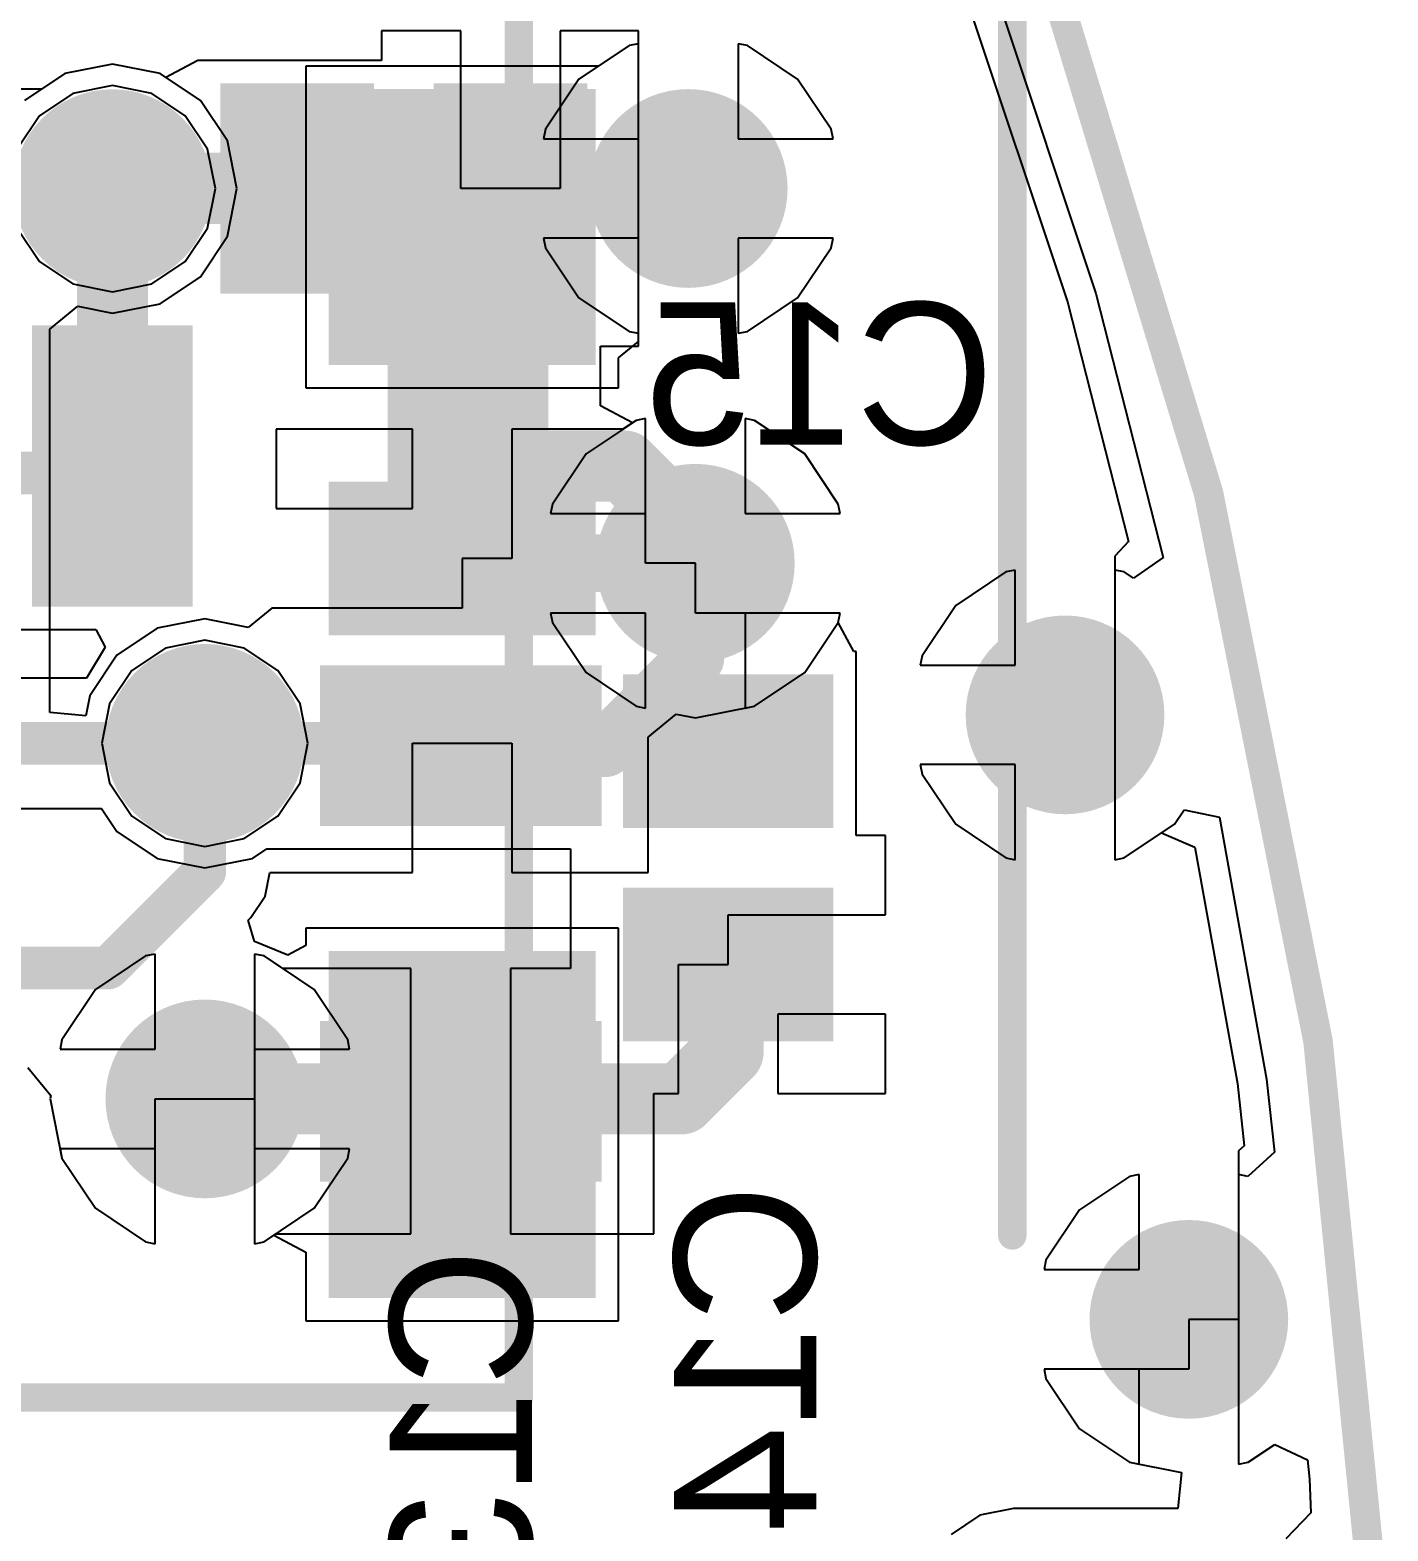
# Model space of a CAD drawing. Header units: millimetres. Extents: x 6 to 417, y 41 to 311.
# Drawn here: x 115.26 to 120.04, y 101.23 to 106.51 of the extents above; entities that cross this region are included whole.
import ezdxf

# ---------------------------------------------------------------- set-up
doc = ezdxf.new("R2010")
doc.units = ezdxf.units.MM
for name, color, linetype in [('BottomLayer', 5, 'Continuous'), ('BottomOverlay', 54, 'Continuous'), ('BottomPaste', 16, 'Continuous'), ('BottomSolder', 6, 'Continuous'), ('DrillDrawing', 1, 'Continuous'), ('KeepOutLayer', 6, 'Continuous'), ('Mechanical2', 216, 'Continuous'), ('MidLayer1', 16, 'Continuous'), ('MidLayer2', 76, 'Continuous'), ('MultiLayer', 9, 'Continuous'), ('TopLayer', 1, 'Continuous'), ('TopPaste', 8, 'Continuous'), ('TopSolder', 216, 'Continuous')]:
    doc.layers.add(name, color=color, linetype=linetype)

msp = doc.modelspace()

# ---------------------------------------------------------------- linework, layer by layer
at = {"layer": 'BottomLayer'}
for p, q in [((118.56159422, 106.9231161), (119.00819226, 105.58130776)), ((116.7750014, 106.50447076), (116.49600018, 106.50447076)), ((116.49600018, 106.50447076), (116.49600018, 106.40047046)), ((116.7750014, 105.95047136), (116.7750014, 106.50447076)), ((117.40000142, 106.50447076), (117.12499816, 106.50447076)), ((117.12499816, 106.50447076), (117.12499816, 105.95047136)), ((117.40000142, 105.95047136), (117.40000142, 106.50447076)), ((117.78312232, 106.452924), (117.74999818, 106.45951276)), ((117.74999818, 106.45951276), (117.74999818, 106.12546974)), ((117.95955834, 106.3350299), (117.78312232, 106.452924)), ((115.55000004, 106.3878111), (115.38245656, 106.35448376)), ((115.71754352, 106.35448376), (115.55000004, 106.3878111)), ((115.84999944, 106.400473), (115.7381734, 106.34069918)), ((115.85000452, 106.40047046), (115.84999944, 106.40047554)), ((115.84999944, 106.40047554), (115.84999944, 106.400473)), ((116.49600018, 106.40047046), (115.85000452, 106.40047046)), ((115.38245656, 106.35448376), (115.24041976, 106.2595792)), ((115.7381734, 106.34069918), (115.71754352, 106.35448376)), ((118.07745244, 106.15859388), (117.95955834, 106.3350299)), ((117.74999818, 106.12546974), (118.0840412, 106.12546974)), ((118.0840412, 106.12546974), (118.07745244, 106.15859388)), ((117.12499816, 105.95047136), (116.7750014, 105.95047136)), ((117.40000142, 105.39647196), (117.40000142, 105.95047136)), ((118.0840412, 105.77547298), (117.74999818, 105.77547298)), ((117.74999818, 105.77547298), (117.74999818, 105.44142996)), ((117.95955834, 105.56591282), (118.07745244, 105.74234884)), ((118.07745244, 105.74234884), (118.0840412, 105.77547298)), ((117.78312232, 105.44801872), (117.95955834, 105.56591282)), ((119.00819226, 105.58130776), (119.24496344, 104.65364896)), ((117.74999818, 105.44142996), (117.78312232, 105.44801872)), ((117.26649902, 105.18638348), (117.26649902, 105.39647196)), ((117.26649902, 105.39647196), (117.40000142, 105.39647196)), ((117.3785054, 105.12651568), (117.26649902, 105.18638348)), ((117.3918785, 105.1354514), (117.3785054, 105.12651568)), ((117.42500264, 105.14204016), (117.3918785, 105.1354514)), ((117.42500264, 104.63299876), (117.42500264, 105.14204016)), ((117.80812354, 105.1354514), (117.7749994, 105.14204016)), ((117.7749994, 105.14204016), (117.7749994, 104.80799714)), ((117.98455956, 105.0175573), (117.80812354, 105.1354514)), ((118.10245366, 104.84112128), (117.98455956, 105.0175573)), ((117.7749994, 104.80799714), (118.10904242, 104.80799714)), ((118.10904242, 104.80799714), (118.10245366, 104.84112128)), ((117.60000102, 104.63299876), (117.42500264, 104.63299876)), ((117.60000102, 104.45800038), (117.60000102, 104.63299876)), ((119.24496344, 104.65364896), (119.1412908, 104.58028868)), ((118.69187844, 104.60245272), (118.51544242, 104.48455862)), ((118.72500258, 104.60904148), (118.69187844, 104.60245272)), ((118.72500258, 104.27499846), (118.72500258, 104.60904148)), ((119.10812348, 104.60245272), (119.07499934, 104.60904148)), ((119.07499934, 104.60904148), (119.07499934, 104.10000008)), ((119.1412908, 104.58028868), (119.10812348, 104.60245272)), ((118.51544242, 104.48455862), (118.39754832, 104.3081226)), ((118.10904242, 104.45800038), (117.60000102, 104.45800038)), ((118.10245366, 104.42487878), (118.10904242, 104.45800038)), ((118.1571932, 104.32246598), (118.10245366, 104.42487878)), ((115.1875014, 104.39999948), (115.49112792, 104.39999948)), ((115.49112792, 104.39999948), (115.52408696, 104.33833844)), ((115.52408696, 104.33833844), (115.45879626, 104.22940546)), ((118.16521706, 104.32246598), (118.1571932, 104.32246598)), ((118.16521706, 103.67646524), (118.16521706, 104.32246598)), ((118.39754832, 104.3081226), (118.39095956, 104.27499846)), ((118.39095956, 104.27499846), (118.72500258, 104.27499846)), ((115.45879626, 104.22940546), (115.1499983, 104.22940546)), ((119.07499934, 104.10000008), (119.07499934, 103.59095868)), ((118.72500258, 103.9250017), (118.39095956, 103.9250017)), ((118.39095956, 103.9250017), (118.39754832, 103.89187756)), ((118.72500258, 103.59095868), (118.72500258, 103.9250017)), ((118.39754832, 103.89187756), (118.51544242, 103.71544154)), ((115.1499983, 103.7705951), (115.51184924, 103.7705951)), ((115.51184924, 103.7705951), (115.56542038, 103.69042)), ((119.2845595, 103.71544154), (119.31851422, 103.76625678)), ((119.31851422, 103.76625678), (119.44284976, 103.7403691)), ((119.44284976, 103.7403691), (119.6090191, 102.8193524)), ((115.56542038, 103.69042), (115.70745718, 103.59551544)), ((118.51544242, 103.71544154), (118.69187844, 103.59754744)), ((119.10812348, 103.59754744), (119.2845595, 103.71544154)), ((118.26921736, 103.67646524), (118.16521706, 103.67646524)), ((118.26921736, 103.39746402), (118.26921736, 103.67646524)), ((115.70745718, 103.59551544), (115.87500066, 103.5621881)), ((115.87500066, 103.5621881), (116.04254414, 103.59551544)), ((116.04254414, 103.59551544), (116.09335684, 103.62946762)), ((116.09335684, 103.62946762), (116.20000382, 103.62946508)), ((116.20000382, 103.62946508), (116.20000382, 103.62946762)), ((116.20000382, 103.62946762), (117.16121856, 103.62946762)), ((117.16121856, 103.62946762), (117.16121856, 103.20846516)), ((118.69187844, 103.59754744), (118.72500258, 103.59095868)), ((119.07499934, 103.59095868), (119.10812348, 103.59754744)), ((117.71521796, 103.22246564), (117.71521796, 103.39746402)), ((117.71521796, 103.39746402), (118.26921736, 103.39746402)), ((115.66687814, 103.25245288), (115.49044212, 103.13455878)), ((115.70000228, 103.25904164), (115.66687814, 103.25245288)), ((115.70000228, 102.92499862), (115.70000228, 103.25904164)), ((116.08312318, 103.25245288), (116.04999904, 103.25904164)), ((116.04999904, 103.25904164), (116.04999904, 102.75000024)), ((116.14895236, 103.20846516), (116.08312318, 103.25245288)), ((116.60000302, 103.20846516), (116.14895236, 103.20846516)), ((116.60000302, 102.74196622), (116.60000302, 103.20846516)), ((117.16121856, 103.20846516), (116.94999978, 103.20846516)), ((116.94999978, 103.20846516), (116.94999978, 102.74196622)), ((117.54021958, 102.76846604), (117.54021958, 103.22246564)), ((117.54021958, 103.22246564), (117.71521796, 103.22246564)), ((115.49044212, 103.13455878), (115.37254802, 102.95812276)), ((118.26921736, 103.04746726), (117.89021634, 103.04746726)), ((117.89021634, 103.04746726), (117.89021634, 102.76846604)), ((118.26921736, 102.76846604), (118.26921736, 103.04746726)), ((115.37254802, 102.95812276), (115.36595926, 102.92499862)), ((115.36595926, 102.92499862), (115.70000228, 102.92499862)), ((119.6090191, 102.8193524), (119.63654762, 102.56328738)), ((116.04999904, 102.75000024), (116.04999904, 102.24095884)), ((116.60000302, 102.27546728), (116.60000302, 102.74196622)), ((116.94999978, 102.74196622), (116.94999978, 102.27546728)), ((117.45400182, 102.27546728), (117.45400182, 102.76846604)), ((117.45400182, 102.76846604), (117.54021958, 102.76846604)), ((117.89021634, 102.76846604), (118.26921736, 102.76846604)), ((115.70000228, 102.57500186), (115.36595926, 102.57500186)), ((115.36595926, 102.57500186), (115.37254802, 102.54187772)), ((115.70000228, 102.24095884), (115.70000228, 102.57500186)), ((115.37254802, 102.54187772), (115.49044212, 102.3654417)), ((119.63654762, 102.56328738), (119.54282924, 102.47757762)), ((119.12725222, 102.47744554), (118.9508162, 102.35955144)), ((119.16037636, 102.4840343), (119.12725222, 102.47744554)), ((119.16037636, 102.14999128), (119.16037636, 102.4840343)), ((119.54282924, 102.47757762), (119.51037312, 102.4840343)), ((119.51037312, 102.4840343), (119.51037312, 101.9749929)), ((115.49044212, 102.3654417), (115.66687814, 102.2475476)), ((118.9508162, 102.35955144), (118.8329221, 102.18311542)), ((116.08312318, 102.2475476), (116.12490618, 102.27546728)), ((116.12490618, 102.27546728), (116.60000302, 102.27546728)), ((116.94999978, 102.27546728), (117.45400182, 102.27546728)), ((115.66687814, 102.2475476), (115.70000228, 102.24095884)), ((116.04999904, 102.24095884), (116.08312318, 102.2475476)), ((118.8329221, 102.18311542), (118.82633334, 102.14999128)), ((118.82633334, 102.14999128), (119.16037636, 102.14999128)), ((119.51037312, 101.9749929), (119.51037312, 101.4659515)), ((119.16037636, 101.79999452), (118.82633334, 101.79999452)), ((118.82633334, 101.79999452), (118.8329221, 101.76687038)), ((119.16037636, 101.4659515), (119.16037636, 101.79999452)), ((118.8329221, 101.76687038), (118.9508162, 101.59043436)), ((118.9508162, 101.59043436), (119.12725222, 101.47254026)), ((119.54349726, 101.47254026), (119.63777698, 101.53553734)), ((119.63777698, 101.53553734), (119.75282628, 101.4817503)), ((119.12725222, 101.47254026), (119.16037636, 101.4659515)), ((119.51037312, 101.4659515), (119.54349726, 101.47254026)), ((119.75282628, 101.4817503), (119.7601872, 101.41327698)), ((119.7601872, 101.41327698), (119.76439852, 101.2953143)), ((119.76439852, 101.2953143), (119.67621226, 101.20392256))]:
    msp.add_line(p, q, dxfattribs=at)
for points, const_width in [([(115.41030004, 105.94999892, 1), (115.68970004, 105.94999892, 1)], 0.2794), ([(117.4352998, 105.95047136, 1), (117.7146998, 105.95047136, 1)], 0.2794), ([(115.4875008, 105.94999892, 1), (115.61249928, 105.94999892, 1)], 0.12499848), ([(116.1374995, 105.95104286, 1), (116.26249798, 105.95104286, 1)], 0.12499848), ([(116.96250166, 105.95047136, 1), (117.08750014, 105.95047136, 1)], 0.12499848), ([(117.51250056, 105.95047136, 1), (117.63749904, 105.95047136, 1)], 0.12499848), ([(115.4875008, 104.9749996, 1), (115.61249928, 104.9749996, 1)], 0.12499848), ([(116.73750084, 104.9749996, 1), (116.86249932, 104.9749996, 1)], 0.12499848), ([(117.28750228, 104.9749996, 1), (117.41250076, 104.9749996, 1)], 0.12499848), ([(117.28750228, 104.9749996, 1), (117.41250076, 104.9749996, 1)], 0.12499848), ([(115.51249948, 104.95000092, 1), (115.5875006, 104.95000092, 1)], 0.07499858), ([(117.46030102, 104.63299876, 1), (117.73970102, 104.63299876, 1)], 0.2794), ([(117.51250056, 104.75000132, 1), (117.63749904, 104.75000132, 1)], 0.12499848), ([(118.76030096, 104.10000008, 1), (119.03970096, 104.10000008, 1)], 0.2794), ([(115.73530066, 104.00000028, 1), (116.01470066, 104.00000028, 1)], 0.2794), ([(115.8375001, 104.00000028, 1), (115.91250122, 104.00000028, 1)], 0.07499858), ([(115.8375001, 103.99999266, 1), (115.91250122, 103.99999266, 1)], 0.07499858), ([(115.83751534, 104.0000079, 1), (115.91251646, 104.0000079, 1)], 0.07499858), ([(115.83751534, 104.0000079, 1), (115.91251646, 104.0000079, 1)], 0.07499858), ([(116.63750104, 104.0000079, 1), (116.71250216, 104.0000079, 1)], 0.07499858), ([(116.64004104, 103.9974679, 1), (116.71504216, 103.9974679, 1)], 0.07499858), ([(116.64004104, 103.9974679, 1), (116.71504216, 103.9974679, 1)], 0.07499858), ([(116.91250176, 104.0000079, 1), (116.98750288, 104.0000079, 1)], 0.07499858), ([(117.6777174, 103.9974679, 1), (117.75271852, 103.9974679, 1)], 0.07499858), ([(117.65271872, 103.24746686, 1), (117.7777172, 103.24746686, 1)], 0.12499848), ([(115.73530066, 102.75000024, 1), (116.01470066, 102.75000024, 1)], 0.2794), ([(117.65271872, 102.91520946, 1), (117.7777172, 102.91520946, 1)], 0.12499848), ([(117.65271872, 102.91520946, 1), (117.7777172, 102.91520946, 1)], 0.12499848), ([(115.81250142, 102.75000786, 1), (115.9374999, 102.75000786, 1)], 0.12499848), ([(117.48751712, 102.75000786, 1), (117.6125156, 102.75000786, 1)], 0.12499848), ([(117.48751712, 102.75000786, 1), (117.6125156, 102.75000786, 1)], 0.12499848), ([(119.19567474, 101.9749929, 1), (119.47507474, 101.9749929, 1)], 0.2794)]:
    msp.add_lwpolyline(points, format="xyb", close=True, dxfattribs=dict(at, const_width=const_width))
for points, const_width in [([(113.7649744, 105.95104286), (116.19999874, 105.95104286)], 0.2499995), ([(115.55000004, 104.9749996), (115.55000004, 105.94999892)], 0.2499995), ([(117.0250009, 105.95047136), (117.5749998, 105.95047136)], 0.2499995), ([(116.80000008, 104.9749996), (117.35000152, 104.9749996)], 0.2499995), ([(117.35000152, 104.9749996), (117.5749998, 104.75000132)], 0.2499995), ([(114.12499908, 104.95000092), (115.55000004, 104.95000092)], 0.1499997), ([(114.799999, 104.00000028), (115.87500066, 104.00000028)], 0.1499997), ([(115.87500066, 103.99999266), (115.8750159, 104.0000079)], 0.1499997), ([(115.8750159, 104.0000079), (116.95000232, 104.0000079)], 0.1499997), ([(116.6750016, 104.0000079), (116.6775416, 103.9974679)], 0.1499997), ([(116.6775416, 103.9974679), (117.71521796, 103.9974679)], 0.1499997), ([(117.71521796, 102.91520946), (117.71521796, 103.24746686)], 0.2499995), ([(117.55001636, 102.75000786), (117.71521796, 102.91520946)], 0.2499995), ([(115.87500066, 102.75000786), (117.55001636, 102.75000786)], 0.2499995)]:
    msp.add_lwpolyline(points, dxfattribs=dict(at, const_width=const_width))
for points in [[(116.39999834, 106.25047076), (115.99999914, 106.25047076), (116.39999834, 105.65047196), (115.99999914, 105.65047196)], [(117.14999938, 106.25047076), (116.75000018, 106.25047076), (117.14999938, 105.65047196), (116.75000018, 105.65047196)], [(115.76249898, 105.40000002), (115.3375011, 105.40000002), (115.76249898, 104.54999918), (115.3375011, 104.54999918)], [(117.01249902, 105.40000002), (116.58750114, 105.40000002), (117.01249902, 104.54999918), (116.58750114, 104.54999918)], [(116.35000098, 104.2044652), (116.35000098, 103.77946732), (117.20000182, 104.2044652), (117.20000182, 103.77946732)], [(117.41521856, 104.17246628), (117.41521856, 103.77246708), (118.01521736, 104.17246628), (118.01521736, 103.77246708)], [(117.41521856, 103.42246524), (117.41521856, 103.02246604), (118.01521736, 103.42246524), (118.01521736, 103.02246604)], [(116.35000098, 102.95446516), (116.35000098, 102.52946728), (117.20000182, 102.95446516), (117.20000182, 102.52946728)]]:
    msp.add_solid(points, dxfattribs=at)
at = {"layer": 'BottomPaste'}
for points in [[(116.34999844, 106.20047086), (116.04999904, 106.20047086), (116.34999844, 105.70047186), (116.04999904, 105.70047186)], [(117.09999948, 106.20047086), (116.80000008, 106.20047086), (117.09999948, 105.70047186), (116.80000008, 105.70047186)], [(115.71249908, 105.35000012), (115.387501, 105.35000012), (115.71249908, 104.59999908), (115.387501, 104.59999908)], [(116.96249912, 105.35000012), (116.63750104, 105.35000012), (116.96249912, 104.59999908), (116.63750104, 104.59999908)], [(116.40000088, 104.1544653), (116.40000088, 103.82946722), (117.15000192, 104.1544653), (117.15000192, 103.82946722)], [(117.46521846, 104.12246638), (117.46521846, 103.82246698), (117.96521746, 104.12246638), (117.96521746, 103.82246698)], [(117.46521846, 103.37246534), (117.46521846, 103.07246594), (117.96521746, 103.37246534), (117.96521746, 103.07246594)], [(116.40000088, 102.90446526), (116.40000088, 102.57946718), (117.15000192, 102.90446526), (117.15000192, 102.57946718)]]:
    msp.add_solid(points, dxfattribs=at)
at = {"layer": 'BottomSolder', "const_width": 0.34939986}
for points in [[(115.37530138, 105.94999892, 1), (115.7246987, 105.94999892, 1)], [(117.40030114, 105.95047136, 1), (117.74969846, 105.95047136, 1)], [(117.42530236, 104.63299876, 1), (117.77469968, 104.63299876, 1)], [(118.7253023, 104.10000008, 1), (119.07469962, 104.10000008, 1)], [(115.700302, 104.00000028, 1), (116.04969932, 104.00000028, 1)], [(115.700302, 102.75000024, 1), (116.04969932, 102.75000024, 1)], [(119.16067608, 101.9749929, 1), (119.5100734, 101.9749929, 1)]]:
    msp.add_lwpolyline(points, format="xyb", close=True, dxfattribs=at)
at = {"layer": 'BottomSolder'}
for points in [[(116.4699982, 106.32047062), (115.92999928, 106.32047062), (116.4699982, 105.5804721), (115.92999928, 105.5804721)], [(117.21999924, 106.32047062), (116.68000032, 106.32047062), (117.21999924, 105.5804721), (116.68000032, 105.5804721)], [(115.83249884, 105.46999988), (115.26750124, 105.46999988), (115.83249884, 104.47999932), (115.26750124, 104.47999932)], [(117.08249888, 105.46999988), (116.51750128, 105.46999988), (117.08249888, 104.47999932), (116.51750128, 104.47999932)], [(116.28000112, 104.27446506), (116.28000112, 103.70946746), (117.27000168, 104.27446506), (117.27000168, 103.70946746)], [(117.3452187, 104.24246614), (117.3452187, 103.70246722), (118.08521722, 104.24246614), (118.08521722, 103.70246722)], [(117.3452187, 103.4924651), (117.3452187, 102.95246618), (118.08521722, 103.4924651), (118.08521722, 102.95246618)], [(116.28000112, 103.02446502), (116.28000112, 102.45946742), (117.27000168, 103.02446502), (117.27000168, 102.45946742)]]:
    msp.add_solid(points, dxfattribs=at)
at = {"layer": 'DrillDrawing', "const_width": 0.0999998}
msp.add_lwpolyline([(118.71460382, 102.2700012), (118.71460382, 135.2379693)], dxfattribs=at)
for points in [[(119.98573666, 98.99999758, -39.99635117031188), (119.98573666, 101.00000374)], [(119.98186824, 99.00000012, -39.98872022724051), (119.98186824, 101.0000012)]]:
    msp.add_lwpolyline(points, format="xyb", dxfattribs=at)
at = {"layer": 'DrillDrawing'}
for points, const_width in [([(115.47380004, 105.94999892, 1), (115.62620004, 105.94999892, 1)], 0.1524), ([(117.4987998, 105.95047136, 1), (117.6511998, 105.95047136, 1)], 0.1524), ([(117.52380102, 104.63299876, 1), (117.67620102, 104.63299876, 1)], 0.1524), ([(118.82380096, 104.10000008, 1), (118.97620096, 104.10000008, 1)], 0.1524), ([(115.79880066, 104.00000028, 1), (115.95120066, 104.00000028, 1)], 0.1524), ([(115.79880066, 102.75000024, 1), (115.95120066, 102.75000024, 1)], 0.1524), ([(118.68960514, 102.2700012, 1), (118.7396025, 102.2700012, 1)], 0.0499999), ([(119.25917474, 101.9749929, 1), (119.41157474, 101.9749929, 1)], 0.1524)]:
    msp.add_lwpolyline(points, format="xyb", close=True, dxfattribs=dict(at, const_width=const_width))
at = {"layer": 'KeepOutLayer', "const_width": 0.0999998}
msp.add_lwpolyline([(119.98573666, 98.99999758, -39.99635117031188), (119.98573666, 101.00000374)], format="xyb", dxfattribs=at)
at = {"layer": 'Mechanical2', "const_width": 0.0999998}
for points in [[(116.97887958, 101.70000234), (116.97887958, 106.6000027)], [(114.57887676, 101.70000234), (116.97887958, 101.70000234)]]:
    msp.add_lwpolyline(points, dxfattribs=at)
at = {"layer": 'Mechanical2', "const_width": 0.0499999}
msp.add_lwpolyline([(116.9538809, 101.70000234, 1), (117.00387826, 101.70000234, 1)], format="xyb", close=True, dxfattribs=at)
msp.add_lwpolyline([(116.9538809, 101.70000234, 1), (117.00387826, 101.70000234, 1)], format="xyb", close=True, dxfattribs=at)
at = {"layer": 'MidLayer1'}
for p, q in [((118.4640887, 106.88675092), (118.90833978, 105.55199108)), ((117.36687728, 106.452924), (117.19044126, 106.3350299)), ((117.40000142, 106.45951276), (117.36687728, 106.452924)), ((117.40000142, 106.12546974), (117.40000142, 106.45951276)), ((117.78312232, 106.452924), (117.74999818, 106.45951276)), ((117.74999818, 106.45951276), (117.74999818, 106.12546974)), ((117.95955834, 106.3350299), (117.78312232, 106.452924)), ((117.19044126, 106.3350299), (117.07254716, 106.15859388)), ((118.07745244, 106.15859388), (117.95955834, 106.3350299)), ((115.41125254, 106.2849665), (115.29362514, 106.20637382)), ((115.55000004, 106.31256614), (115.41125254, 106.2849665)), ((115.68874754, 106.2849665), (115.55000004, 106.31256614)), ((115.80637494, 106.20637382), (115.68874754, 106.2849665)), ((115.29362514, 106.20637382), (115.21503246, 106.08874642)), ((115.88496762, 106.08874642), (115.80637494, 106.20637382)), ((117.07254716, 106.15859388), (117.0659584, 106.12546974)), ((117.0659584, 106.12546974), (117.40000142, 106.12546974)), ((117.74999818, 106.12546974), (118.0840412, 106.12546974)), ((118.0840412, 106.12546974), (118.07745244, 106.15859388)), ((115.91256726, 105.94999892), (115.88496762, 106.08874642)), ((115.88496762, 105.81125142), (115.91256726, 105.94999892)), ((115.21503246, 105.81125142), (115.29362514, 105.69362402)), ((115.80637494, 105.69362402), (115.88496762, 105.81125142)), ((117.40000142, 105.77547298), (117.0659584, 105.77547298)), ((117.0659584, 105.77547298), (117.07254716, 105.74234884)), ((117.07254716, 105.74234884), (117.19044126, 105.56591282)), ((117.40000142, 105.44142996), (117.40000142, 105.77547298)), ((118.0840412, 105.77547298), (117.74999818, 105.77547298)), ((117.74999818, 105.77547298), (117.74999818, 105.44142996)), ((117.95955834, 105.56591282), (118.07745244, 105.74234884)), ((118.07745244, 105.74234884), (118.0840412, 105.77547298)), ((115.29362514, 105.69362402), (115.41125254, 105.61503134)), ((115.68874754, 105.61503134), (115.80637494, 105.69362402)), ((115.41125254, 105.61503134), (115.55000004, 105.5874317)), ((115.55000004, 105.5874317), (115.68874754, 105.61503134)), ((117.19044126, 105.56591282), (117.36687728, 105.44801872)), ((117.78312232, 105.44801872), (117.95955834, 105.56591282)), ((118.90833978, 105.55199108), (119.12351334, 104.70894476)), ((117.36687728, 105.44801872), (117.40000142, 105.44142996)), ((117.74999818, 105.44142996), (117.78312232, 105.44801872)), ((117.3918785, 105.1354514), (117.21544248, 105.0175573)), ((117.42500264, 105.14204016), (117.3918785, 105.1354514)), ((117.42500264, 104.80799714), (117.42500264, 105.14204016)), ((117.80812354, 105.1354514), (117.7749994, 105.14204016)), ((117.7749994, 105.14204016), (117.7749994, 104.80799714)), ((117.98455956, 105.0175573), (117.80812354, 105.1354514)), ((117.21544248, 105.0175573), (117.09754838, 104.84112128)), ((118.10245366, 104.84112128), (117.98455956, 105.0175573)), ((117.09754838, 104.84112128), (117.09095962, 104.80799714)), ((117.09095962, 104.80799714), (117.42500264, 104.80799714)), ((117.7749994, 104.80799714), (118.10904242, 104.80799714)), ((118.10904242, 104.80799714), (118.10245366, 104.84112128)), ((119.12351334, 104.70894476), (119.07499934, 104.65775868)), ((119.07499934, 104.65775868), (119.07499934, 104.10000008)), ((118.69187844, 104.60245272), (118.51544242, 104.48455862)), ((118.72500258, 104.60904148), (118.69187844, 104.60245272)), ((118.72500258, 104.27499846), (118.72500258, 104.60904148)), ((118.51544242, 104.48455862), (118.39754832, 104.3081226)), ((117.42500264, 104.45800038), (117.09095962, 104.45800038)), ((117.09095962, 104.45800038), (117.09754838, 104.42487624)), ((117.09754838, 104.42487624), (117.21544248, 104.24844022)), ((117.42500264, 104.12395736), (117.42500264, 104.45800038)), ((118.10904242, 104.45800038), (117.7749994, 104.45800038)), ((117.7749994, 104.45800038), (117.7749994, 104.12395736)), ((117.98455956, 104.24844022), (118.10245366, 104.42487624)), ((118.10245366, 104.42487624), (118.10904242, 104.45800038)), ((115.73625316, 104.33496786), (115.61862576, 104.25637518)), ((115.87500066, 104.3625675), (115.73625316, 104.33496786)), ((116.01374816, 104.33496786), (115.87500066, 104.3625675)), ((116.13137556, 104.25637518), (116.01374816, 104.33496786)), ((118.39754832, 104.3081226), (118.39095956, 104.27499846)), ((118.39095956, 104.27499846), (118.72500258, 104.27499846)), ((115.61862576, 104.25637518), (115.54003308, 104.13874778)), ((116.20996824, 104.13874778), (116.13137556, 104.25637518)), ((117.21544248, 104.24844022), (117.3918785, 104.13054612)), ((117.80812354, 104.13054612), (117.98455956, 104.24844022)), ((115.54003308, 104.13874778), (115.51243344, 104.00000028)), ((116.23756788, 104.00000028), (116.20996824, 104.13874778)), ((117.3918785, 104.13054612), (117.42500264, 104.12395736)), ((117.7749994, 104.12395736), (117.80812354, 104.13054612)), ((119.07499934, 104.10000008), (119.07499934, 103.59095868)), ((115.51243344, 104.00000028), (115.54003308, 103.86125278)), ((116.20996824, 103.86125278), (116.23756788, 104.00000028)), ((118.72500258, 103.9250017), (118.39095956, 103.9250017)), ((118.39095956, 103.9250017), (118.39754832, 103.89187756)), ((118.72500258, 103.59095868), (118.72500258, 103.9250017)), ((115.54003308, 103.86125278), (115.61862576, 103.74362538)), ((116.13137556, 103.74362538), (116.20996824, 103.86125278)), ((118.39754832, 103.89187756), (118.51544242, 103.71544154)), ((115.61862576, 103.74362538), (115.73625316, 103.6650327)), ((116.01374816, 103.6650327), (116.13137556, 103.74362538)), ((118.51544242, 103.71544154), (118.69187844, 103.59754744)), ((119.10812348, 103.59754744), (119.23919764, 103.68512918)), ((119.23919764, 103.68512918), (119.35609352, 103.63548488)), ((115.73625316, 103.6650327), (115.87500066, 103.63743306)), ((115.87500066, 103.63743306), (116.01374816, 103.6650327)), ((119.35609352, 103.63548488), (119.50601194, 102.80454166)), ((118.69187844, 103.59754744), (118.72500258, 103.59095868)), ((119.07499934, 103.59095868), (119.10812348, 103.59754744)), ((115.66687814, 103.25245288), (115.49044212, 103.13455878)), ((115.70000228, 103.25904164), (115.66687814, 103.25245288)), ((115.70000228, 102.92499862), (115.70000228, 103.25904164)), ((116.08312318, 103.25245288), (116.04999904, 103.25904164)), ((116.04999904, 103.25904164), (116.04999904, 102.92499862)), ((116.2595592, 103.13455878), (116.08312318, 103.25245288)), ((115.49044212, 103.13455878), (115.37254802, 102.95812276)), ((116.3774533, 102.95812276), (116.2595592, 103.13455878)), ((115.37254802, 102.95812276), (115.36595926, 102.92499862)), ((116.38404206, 102.92499862), (116.3774533, 102.95812276)), ((115.36595926, 102.92499862), (115.70000228, 102.92499862)), ((116.04999904, 102.92499862), (116.38404206, 102.92499862)), ((119.50601194, 102.80454166), (119.52966442, 102.58454718)), ((115.70000228, 102.57500186), (115.36595926, 102.57500186)), ((115.36595926, 102.57500186), (115.37254802, 102.54187772)), ((115.70000228, 102.24095884), (115.70000228, 102.57500186)), ((116.38404206, 102.57500186), (116.04999904, 102.57500186)), ((116.04999904, 102.57500186), (116.04999904, 102.24095884)), ((116.3774533, 102.54187772), (116.38404206, 102.57500186)), ((119.52966442, 102.58454718), (119.51037312, 102.56690688)), ((115.37254802, 102.54187772), (115.49044212, 102.3654417)), ((116.2595592, 102.3654417), (116.3774533, 102.54187772)), ((119.51037312, 102.56690688), (119.51037312, 101.9749929)), ((119.12725222, 102.47744554), (118.9508162, 102.35955144)), ((119.16037636, 102.4840343), (119.12725222, 102.47744554)), ((119.16037636, 102.14999128), (119.16037636, 102.4840343)), ((115.49044212, 102.3654417), (115.66687814, 102.2475476)), ((116.08312318, 102.2475476), (116.2595592, 102.3654417)), ((118.9508162, 102.35955144), (118.8329221, 102.18311542)), ((115.66687814, 102.2475476), (115.70000228, 102.24095884)), ((116.04999904, 102.24095884), (116.08312318, 102.2475476)), ((118.8329221, 102.18311542), (118.82633334, 102.14999128)), ((118.82633334, 102.14999128), (119.16037636, 102.14999128)), ((119.51037312, 101.9749929), (119.33537474, 101.9749929)), ((119.33537474, 101.9749929), (119.33537474, 101.79999452)), ((119.33537474, 101.79999452), (118.82633334, 101.79999452)), ((118.82633334, 101.79999452), (118.8329221, 101.76687038)), ((118.8329221, 101.76687038), (118.9508162, 101.59043436)), ((118.9508162, 101.59043436), (119.12725222, 101.47254026)), ((119.12725222, 101.47254026), (119.30920512, 101.4363478)), ((119.30920512, 101.4363478), (119.29675658, 101.30995994)), ((118.71847224, 101.30995994), (118.59985678, 101.28636588)), ((119.29675658, 101.30995994), (118.71847224, 101.30995994)), ((118.59985678, 101.28636588), (118.49930072, 101.21917526))]:
    msp.add_line(p, q, dxfattribs=at)
at = {"layer": 'MidLayer1', "const_width": 0.2794}
for points in [[(115.41030004, 105.94999892, 1), (115.68970004, 105.94999892, 1)], [(117.4352998, 105.95047136, 1), (117.7146998, 105.95047136, 1)], [(117.46030102, 104.63299876, 1), (117.73970102, 104.63299876, 1)], [(118.76030096, 104.10000008, 1), (119.03970096, 104.10000008, 1)], [(115.73530066, 104.00000028, 1), (116.01470066, 104.00000028, 1)], [(115.73530066, 102.75000024, 1), (116.01470066, 102.75000024, 1)], [(119.19567474, 101.9749929, 1), (119.47507474, 101.9749929, 1)]]:
    msp.add_lwpolyline(points, format="xyb", close=True, dxfattribs=at)
at = {"layer": 'MidLayer2', "const_width": 0.2794}
for points in [[(115.41030004, 105.94999892, 1), (115.68970004, 105.94999892, 1)], [(117.4352998, 105.95047136, 1), (117.7146998, 105.95047136, 1)], [(117.46030102, 104.63299876, 1), (117.73970102, 104.63299876, 1)], [(118.76030096, 104.10000008, 1), (119.03970096, 104.10000008, 1)], [(115.73530066, 104.00000028, 1), (116.01470066, 104.00000028, 1)], [(115.73530066, 102.75000024, 1), (116.01470066, 102.75000024, 1)], [(119.19567474, 101.9749929, 1), (119.47507474, 101.9749929, 1)]]:
    msp.add_lwpolyline(points, format="xyb", close=True, dxfattribs=at)
at = {"layer": 'MultiLayer', "const_width": 0.2794}
for points in [[(115.41030004, 105.94999892, 1), (115.68970004, 105.94999892, 1)], [(117.4352998, 105.95047136, 1), (117.7146998, 105.95047136, 1)], [(117.46030102, 104.63299876, 1), (117.73970102, 104.63299876, 1)], [(118.76030096, 104.10000008, 1), (119.03970096, 104.10000008, 1)], [(115.73530066, 104.00000028, 1), (116.01470066, 104.00000028, 1)], [(115.73530066, 102.75000024, 1), (116.01470066, 102.75000024, 1)], [(119.19567474, 101.9749929, 1), (119.47507474, 101.9749929, 1)]]:
    msp.add_lwpolyline(points, format="xyb", close=True, dxfattribs=at)
at = {"layer": 'TopLayer'}
for p, q in [((118.56159422, 106.9231161), (119.00819226, 105.58130776)), ((117.36687728, 106.452924), (117.25774364, 106.3800006)), ((117.40000142, 106.45951276), (117.36687728, 106.452924)), ((117.40000142, 105.95047136), (117.40000142, 106.45951276)), ((117.78312232, 106.452924), (117.74999818, 106.45951276)), ((117.74999818, 106.45951276), (117.74999818, 106.12546974)), ((117.95955834, 106.3350299), (117.78312232, 106.452924)), ((115.55000004, 106.3878111), (115.38245656, 106.35448376)), ((115.71754352, 106.35448376), (115.55000004, 106.3878111)), ((117.25774364, 106.3800006), (116.23000122, 106.3800006)), ((116.23000122, 106.3800006), (116.23000122, 105.25000032)), ((115.38245656, 106.35448376), (115.3009124, 106.29999822)), ((115.85958032, 106.2595792), (115.71754352, 106.35448376)), ((118.07745244, 106.15859388), (117.95955834, 106.3350299)), ((115.3009124, 106.29999822), (114.23000268, 106.29999822)), ((115.95448488, 106.1175424), (115.85958032, 106.2595792)), ((115.98781222, 105.94999892), (115.95448488, 106.1175424)), ((117.74999818, 106.12546974), (118.0840412, 106.12546974)), ((118.0840412, 106.12546974), (118.07745244, 106.15859388)), ((115.95448488, 105.78245544), (115.98781222, 105.94999892)), ((117.40000142, 105.41270764), (117.40000142, 105.95047136)), ((115.85958032, 105.64041864), (115.95448488, 105.78245544)), ((118.0840412, 105.77547298), (117.74999818, 105.77547298)), ((117.74999818, 105.77547298), (117.74999818, 105.44142996)), ((117.95955834, 105.56591282), (118.07745244, 105.74234884)), ((118.07745244, 105.74234884), (118.0840412, 105.77547298)), ((115.71754352, 105.54551408), (115.85958032, 105.64041864)), ((115.32999794, 105.45585208), (115.42817148, 105.53642088)), ((115.42817148, 105.53642088), (115.55000004, 105.51218674)), ((115.55000004, 105.51218674), (115.71754352, 105.54551408)), ((117.78312232, 105.44801872), (117.95955834, 105.56591282)), ((119.00819226, 105.58130776), (119.24496344, 104.65364896)), ((115.32999794, 104.91499972), (115.32999794, 105.45585208)), ((117.74999818, 105.44142996), (117.78312232, 105.44801872)), ((117.32999902, 105.35525792), (117.40000142, 105.41270764)), ((117.32999902, 105.25000032), (117.32999902, 105.35525792)), ((116.23000122, 105.25000032), (117.32999902, 105.25000032)), ((117.3918785, 105.1354514), (117.34480722, 105.10399858)), ((117.42500264, 105.14204016), (117.3918785, 105.1354514)), ((117.42500264, 104.63299876), (117.42500264, 105.14204016)), ((117.80812354, 105.1354514), (117.7749994, 105.14204016)), ((117.7749994, 105.14204016), (117.7749994, 104.80799714)), ((117.98455956, 105.0175573), (117.80812354, 105.1354514)), ((116.60500174, 105.10399858), (116.12600092, 105.10399858)), ((116.12600092, 105.10399858), (116.12600092, 104.82499736)), ((116.60500174, 104.82499736), (116.60500174, 105.10399858)), ((117.34480722, 105.10399858), (116.9549985, 105.10399858)), ((116.9549985, 105.10399858), (116.9549985, 104.64999898)), ((118.10245366, 104.84112128), (117.98455956, 105.0175573)), ((115.32999794, 104.22999982), (115.32999794, 104.91499972)), ((116.12600092, 104.82499736), (116.60500174, 104.82499736)), ((117.7749994, 104.80799714), (118.10904242, 104.80799714)), ((118.10904242, 104.80799714), (118.10245366, 104.84112128)), ((116.9549985, 104.64999898), (116.78000012, 104.64999898)), ((116.78000012, 104.64999898), (116.78000012, 104.4750006)), ((117.60000102, 104.63299876), (117.42500264, 104.63299876)), ((117.60000102, 104.45800038), (117.60000102, 104.63299876)), ((119.24496344, 104.65364896), (119.1412908, 104.58028868)), ((118.69187844, 104.60245272), (118.51544242, 104.48455862)), ((118.72500258, 104.60904148), (118.69187844, 104.60245272)), ((118.72500258, 104.27499846), (118.72500258, 104.60904148)), ((119.10812348, 104.60245272), (119.07499934, 104.60904148)), ((119.07499934, 104.60904148), (119.07499934, 104.10000008)), ((119.1412908, 104.58028868), (119.10812348, 104.60245272)), ((116.11018434, 104.4750006), (116.02782738, 104.40741374)), ((116.78000012, 104.4750006), (116.11018434, 104.4750006)), ((118.51544242, 104.48455862), (118.39754832, 104.3081226)), ((115.87500066, 104.43781246), (115.70745718, 104.40448512)), ((116.02782738, 104.40741374), (115.87500066, 104.43781246)), ((118.10904242, 104.45800038), (117.60000102, 104.45800038)), ((117.98455956, 104.24844022), (118.10245366, 104.42487624)), ((118.10245366, 104.42487624), (118.10904242, 104.45800038)), ((115.70745718, 104.40448512), (115.56542038, 104.30958056)), ((115.56542038, 104.30958056), (115.47051582, 104.16754376)), ((118.39754832, 104.3081226), (118.39095956, 104.27499846)), ((118.39095956, 104.27499846), (118.72500258, 104.27499846)), ((115.32999794, 104.1089612), (115.32999794, 104.22999982)), ((117.80812354, 104.13054612), (117.98455956, 104.24844022)), ((115.47051582, 104.16754376), (115.4563858, 104.09651266)), ((115.4563858, 104.09651266), (115.32999794, 104.1089612)), ((117.60000102, 104.0891492), (117.80812354, 104.13054612)), ((117.43399932, 104.02207034), (117.53217286, 104.10264168)), ((117.53217286, 104.10264168), (117.60000102, 104.0891492)), ((119.07499934, 104.10000008), (119.07499934, 103.59095868)), ((116.60500174, 103.54600068), (116.60500174, 104.00000028)), ((116.60500174, 104.00000028), (116.9549985, 104.00000028)), ((116.9549985, 104.00000028), (116.9549985, 103.54600068)), ((117.43399932, 103.54600068), (117.43399932, 104.02207034)), ((118.72500258, 103.9250017), (118.39095956, 103.9250017)), ((118.39095956, 103.9250017), (118.39754832, 103.89187756)), ((118.72500258, 103.59095868), (118.72500258, 103.9250017)), ((118.39754832, 103.89187756), (118.51544242, 103.71544154)), ((119.2845595, 103.71544154), (119.31851422, 103.76625678)), ((119.31851422, 103.76625678), (119.44284976, 103.7403691)), ((119.44284976, 103.7403691), (119.6090191, 102.8193524)), ((118.51544242, 103.71544154), (118.69187844, 103.59754744)), ((119.10812348, 103.59754744), (119.2845595, 103.71544154)), ((118.69187844, 103.59754744), (118.72500258, 103.59095868)), ((119.07499934, 103.59095868), (119.10812348, 103.59754744)), ((116.08694334, 103.46221116), (116.10361082, 103.54599814)), ((116.10361082, 103.54599814), (116.12600092, 103.54599814)), ((116.12600092, 103.54599814), (116.12600346, 103.5459956)), ((116.12600346, 103.5459956), (116.126006, 103.54600068)), ((116.126006, 103.54600068), (116.60500174, 103.54600068)), ((116.9549985, 103.54600068), (117.43399932, 103.54600068)), ((116.03721522, 103.38778662), (116.08694334, 103.46221116)), ((116.02720254, 103.37777394), (116.03721522, 103.38778662)), ((116.04960788, 103.30391582), (116.02720254, 103.37777394)), ((117.32999902, 103.34999904), (116.23000122, 103.34999904)), ((116.23000122, 103.34999904), (116.23000122, 103.28901872)), ((117.32999902, 102.65000044), (117.32999902, 103.34999904)), ((116.16694318, 103.25531292), (116.04960788, 103.30391582)), ((116.23000122, 103.28901872), (116.16694318, 103.25531292)), ((115.25293434, 102.86000002), (115.33350314, 102.76182648)), ((119.6090191, 102.8193524), (119.63654762, 102.56328738)), ((115.33350314, 102.76182648), (115.3311511, 102.75000024)), ((115.3311511, 102.75000024), (115.37254802, 102.54187772)), ((115.70000228, 102.24095884), (115.70000228, 102.75000024)), ((115.70000228, 102.75000024), (116.04999904, 102.75000024)), ((116.04999904, 102.75000024), (116.04999904, 102.24095884)), ((117.32999902, 101.9700018), (117.32999902, 102.65000044)), ((115.37254802, 102.54187772), (115.49044212, 102.3654417)), ((119.63654762, 102.56328738), (119.54282924, 102.47757762)), ((119.12725222, 102.47744554), (118.9508162, 102.35955144)), ((119.16037636, 102.4840343), (119.12725222, 102.47744554)), ((119.16037636, 102.14999128), (119.16037636, 102.4840343)), ((119.54282924, 102.47757762), (119.51037312, 102.4840343)), ((119.51037312, 102.4840343), (119.51037312, 101.9749929)), ((115.49044212, 102.3654417), (115.66687814, 102.2475476)), ((118.9508162, 102.35955144), (118.8329221, 102.18311542)), ((116.08312318, 102.2475476), (116.11799484, 102.27084956)), ((116.11799484, 102.27084956), (116.23000122, 102.21098176)), ((115.66687814, 102.2475476), (115.70000228, 102.24095884)), ((116.04999904, 102.24095884), (116.08312318, 102.2475476)), ((116.23000122, 102.21098176), (116.23000122, 101.9700018)), ((118.8329221, 102.18311542), (118.82633334, 102.14999128)), ((118.82633334, 102.14999128), (119.16037636, 102.14999128)), ((116.23000122, 101.9700018), (117.32999902, 101.9700018)), ((119.51037312, 101.9749929), (119.51037312, 101.4659515)), ((119.16037636, 101.79999452), (118.82633334, 101.79999452)), ((118.82633334, 101.79999452), (118.8329221, 101.76687038)), ((119.16037636, 101.4659515), (119.16037636, 101.79999452)), ((118.8329221, 101.76687038), (118.9508162, 101.59043436)), ((118.9508162, 101.59043436), (119.12725222, 101.47254026)), ((119.54349726, 101.47254026), (119.63777698, 101.53553734)), ((119.63777698, 101.53553734), (119.75282628, 101.4817503)), ((119.12725222, 101.47254026), (119.16037636, 101.4659515)), ((119.51037312, 101.4659515), (119.54349726, 101.47254026)), ((119.75282628, 101.4817503), (119.7601872, 101.41327698)), ((119.7601872, 101.41327698), (119.76439852, 101.2953143)), ((119.76439852, 101.2953143), (119.67621226, 101.20392256))]:
    msp.add_line(p, q, dxfattribs=at)
for points, const_width in [([(115.41030004, 105.94999892, 1), (115.68970004, 105.94999892, 1)], 0.2794), ([(117.4352998, 105.95047136, 1), (117.7146998, 105.95047136, 1)], 0.2794), ([(115.4875008, 105.94999892, 1), (115.61249928, 105.94999892, 1)], 0.12499848), ([(117.46030102, 104.63299876, 1), (117.73970102, 104.63299876, 1)], 0.2794), ([(116.72418362, 104.63299876, 1), (116.82578362, 104.63299876, 1)], 0.1016), ([(117.54920102, 104.63299876, 1), (117.65080102, 104.63299876, 1)], 0.1016), ([(117.54920102, 104.63299876, 1), (117.65080102, 104.63299876, 1)], 0.1016), ([(117.54920102, 104.30000222, 1), (117.65080102, 104.30000222, 1)], 0.1016), ([(117.54920102, 104.30000222, 1), (117.65080102, 104.30000222, 1)], 0.1016), ([(118.76030096, 104.10000008, 1), (119.03970096, 104.10000008, 1)], 0.2794), ([(115.73530066, 104.00000028, 1), (116.01470066, 104.00000028, 1)], 0.2794), ([(115.8375001, 104.00000028, 1), (115.91250122, 104.00000028, 1)], 0.07499858), ([(116.72418362, 103.98300006, 1), (116.82578362, 103.98300006, 1)], 0.1016), ([(117.23219886, 103.98300006, 1), (117.33379886, 103.98300006, 1)], 0.1016), ([(117.23219886, 103.98300006, 1), (117.33379886, 103.98300006, 1)], 0.1016), ([(115.8375001, 103.55000118, 1), (115.91250122, 103.55000118, 1)], 0.07499858), ([(115.8375001, 103.55000118, 1), (115.91250122, 103.55000118, 1)], 0.07499858), ([(115.49749824, 103.20999932, 1), (115.57249936, 103.20999932, 1)], 0.07499858), ([(115.49749824, 103.20999932, 1), (115.57249936, 103.20999932, 1)], 0.07499858), ([(115.73530066, 102.75000024, 1), (116.01470066, 102.75000024, 1)], 0.2794), ([(119.19567474, 101.9749929, 1), (119.47507474, 101.9749929, 1)], 0.2794)]:
    msp.add_lwpolyline(points, format="xyb", close=True, dxfattribs=dict(at, const_width=const_width))
for points, const_width in [([(114.77500032, 105.94999892), (115.55000004, 105.94999892)], 0.2499995), ([(116.77498362, 104.63299876), (117.60000102, 104.63299876)], 0.2032), ([(117.60000102, 104.30000222), (117.60000102, 104.63299876)], 0.2032), ([(117.28299886, 103.98300006), (117.60000102, 104.30000222)], 0.2032), ([(115.87500066, 103.55000118), (115.87500066, 104.00000028)], 0.1499997), ([(116.77498362, 103.98300006), (117.28299886, 103.98300006)], 0.2032), ([(115.5349988, 103.20999932), (115.87500066, 103.55000118)], 0.1499997), ([(114.77500032, 103.20999932), (115.5349988, 103.20999932)], 0.1499997)]:
    msp.add_lwpolyline(points, dxfattribs=dict(at, const_width=const_width))
for points in [[(116.38000092, 106.2300009), (116.38000092, 105.40000002), (117.17999932, 106.2300009), (117.17999932, 105.40000002)], [(116.38000092, 104.84999858), (116.38000092, 104.44999938), (117.17999932, 104.84999858), (117.17999932, 104.44999938)], [(116.38000092, 104.19999988), (116.38000092, 103.80000068), (117.17999932, 104.19999988), (117.17999932, 103.80000068)], [(116.38000092, 103.19999934), (116.38000092, 102.80000014), (117.17999932, 103.19999934), (117.17999932, 102.80000014)], [(116.38000092, 102.5200007), (116.38000092, 102.1200015), (117.17999932, 102.5200007), (117.17999932, 102.1200015)]]:
    msp.add_solid(points, dxfattribs=at)
at = {"layer": 'TopPaste'}
for points in [[(116.43000082, 106.180001), (116.43000082, 105.44999992), (117.12999942, 106.180001), (117.12999942, 105.44999992)], [(116.43000082, 104.79999868), (116.43000082, 104.49999928), (117.12999942, 104.79999868), (117.12999942, 104.49999928)], [(116.43000082, 104.14999998), (116.43000082, 103.85000058), (117.12999942, 104.14999998), (117.12999942, 103.85000058)], [(116.43000082, 103.14999944), (116.43000082, 102.85000004), (117.12999942, 103.14999944), (117.12999942, 102.85000004)], [(116.43000082, 102.4700008), (116.43000082, 102.1700014), (117.12999942, 102.4700008), (117.12999942, 102.1700014)]]:
    msp.add_solid(points, dxfattribs=at)
at = {"layer": 'TopSolder', "const_width": 0.34939986}
for points in [[(115.37530138, 105.94999892, 1), (115.7246987, 105.94999892, 1)], [(117.40030114, 105.95047136, 1), (117.74969846, 105.95047136, 1)], [(117.42530236, 104.63299876, 1), (117.77469968, 104.63299876, 1)], [(118.7253023, 104.10000008, 1), (119.07469962, 104.10000008, 1)], [(115.700302, 104.00000028, 1), (116.04969932, 104.00000028, 1)], [(115.700302, 102.75000024, 1), (116.04969932, 102.75000024, 1)], [(119.16067608, 101.9749929, 1), (119.5100734, 101.9749929, 1)]]:
    msp.add_lwpolyline(points, format="xyb", close=True, dxfattribs=at)
at = {"layer": 'TopSolder'}
for points in [[(116.31000106, 106.30000076), (116.31000106, 105.33000016), (117.24999918, 106.30000076), (117.24999918, 105.33000016)], [(116.31000106, 104.91999844), (116.31000106, 104.37999952), (117.24999918, 104.91999844), (117.24999918, 104.37999952)], [(116.31000106, 104.26999974), (116.31000106, 103.73000082), (117.24999918, 104.26999974), (117.24999918, 103.73000082)], [(116.31000106, 103.2699992), (116.31000106, 102.73000028), (117.24999918, 103.2699992), (117.24999918, 102.73000028)], [(116.31000106, 102.59000056), (116.31000106, 102.05000164), (117.24999918, 102.59000056), (117.24999918, 102.05000164)]]:
    msp.add_solid(points, dxfattribs=at)

# ---------------------------------------------------------------- texts
at = {"layer": 'BottomOverlay', "text_generation_flag": 2}
for s, rotation, p in [('C15', 360, (118.64999892, 105.05000072)), ('C14', 90, (118.0249989, 102.45000084)), ('C13', 90, (117.0250009, 102.22500002))]:
    msp.add_text(s, height=0.499999, rotation=rotation, dxfattribs=at).set_placement(p)

doc.saveas('drawing.dxf')
